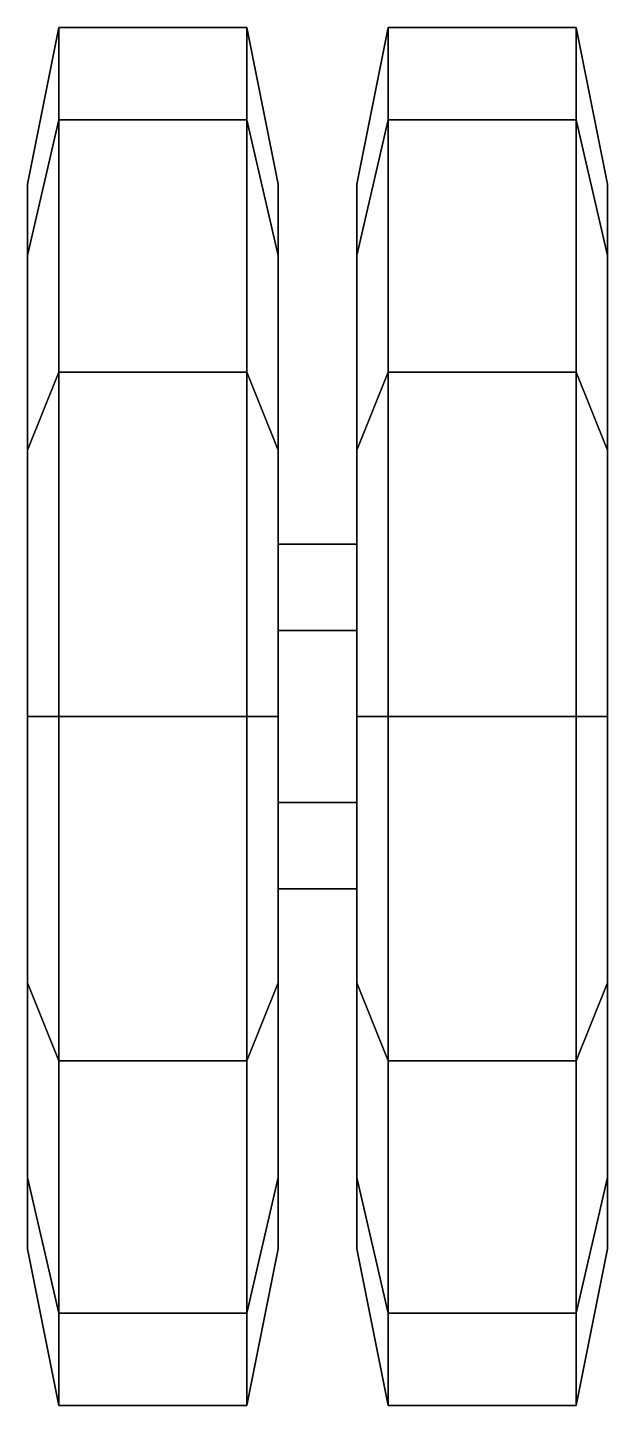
# Model space of a CAD drawing. Extents: x -1.45 to 1.45, y -0.44 to 0.44.
# Drawn here: x -1.45 to -1.08, y -0.44 to 0.44 of the extents above.
import ezdxf

# ---------------------------------------------------------------- set-up
doc = ezdxf.new("R2010")
doc.units = 0
doc.layers.add('WHEEL', color=2, linetype='CONTINUOUS')

msp = doc.modelspace()

# ---------------------------------------------------------------- linework, layer by layer
at = {"layer": 'WHEEL'}
for points in [[(-1.45, 0.29445, -0.17), (-1.45, 0.34), (-1.43, 0.44), (-1.43, 0.38105, -0.22)], [(-1.45, 0.34), (-1.45, 0.29445, 0.17), (-1.43, 0.38105, 0.22), (-1.43, 0.44)], [(-1.31, 0.38105, 0.22), (-1.31, 0.44), (-1.43, 0.44), (-1.43, 0.38105, 0.22)], [(-1.31, 0.44), (-1.31, 0.38105, -0.22), (-1.43, 0.38105, -0.22), (-1.43, 0.44)], [(-1.29, 0.34), (-1.29, 0.29445, -0.17), (-1.31, 0.38105, -0.22), (-1.31, 0.44)], [(-1.29, 0.29445, 0.17), (-1.29, 0.34), (-1.31, 0.44), (-1.31, 0.38105, 0.22)], [(-1.24, 0.29445, -0.17), (-1.24, 0.34), (-1.22, 0.44), (-1.22, 0.38105, -0.22)], [(-1.24, 0.34), (-1.24, 0.29445, 0.17), (-1.22, 0.38105, 0.22), (-1.22, 0.44)], [(-1.1, 0.44), (-1.1, 0.38105, -0.22), (-1.22, 0.38105, -0.22), (-1.22, 0.44)], [(-1.1, 0.38105, 0.22), (-1.1, 0.44), (-1.22, 0.44), (-1.22, 0.38105, 0.22)], [(-1.08, 0.34), (-1.08, 0.29445, -0.17), (-1.1, 0.38105, -0.22), (-1.1, 0.44)], [(-1.08, 0.29445, 0.17), (-1.08, 0.34), (-1.1, 0.44), (-1.1, 0.38105, 0.22)], [(-1.45, 0.17, -0.29445), (-1.45, 0.29445, -0.17), (-1.43, 0.38105, -0.22), (-1.43, 0.22, -0.38105)], [(-1.45, 0.29445, 0.17), (-1.45, 0.17, 0.29445), (-1.43, 0.22, 0.38105), (-1.43, 0.38105, 0.22)], [(-1.31, 0.22, 0.38105), (-1.31, 0.38105, 0.22), (-1.43, 0.38105, 0.22), (-1.43, 0.22, 0.38105)], [(-1.31, 0.38105, -0.22), (-1.31, 0.22, -0.38105), (-1.43, 0.22, -0.38105), (-1.43, 0.38105, -0.22)], [(-1.29, 0.17, 0.29445), (-1.29, 0.29445, 0.17), (-1.31, 0.38105, 0.22), (-1.31, 0.22, 0.38105)], [(-1.29, 0.29445, -0.17), (-1.29, 0.17, -0.29445), (-1.31, 0.22, -0.38105), (-1.31, 0.38105, -0.22)], [(-1.24, 0.29445, 0.17), (-1.24, 0.17, 0.29445), (-1.22, 0.22, 0.38105), (-1.22, 0.38105, 0.22)], [(-1.24, 0.17, -0.29445), (-1.24, 0.29445, -0.17), (-1.22, 0.38105, -0.22), (-1.22, 0.22, -0.38105)], [(-1.1, 0.22, 0.38105), (-1.1, 0.38105, 0.22), (-1.22, 0.38105, 0.22), (-1.22, 0.22, 0.38105)], [(-1.1, 0.38105, -0.22), (-1.1, 0.22, -0.38105), (-1.22, 0.22, -0.38105), (-1.22, 0.38105, -0.22)], [(-1.08, 0.17, 0.29445), (-1.08, 0.29445, 0.17), (-1.1, 0.38105, 0.22), (-1.1, 0.22, 0.38105)], [(-1.08, 0.29445, -0.17), (-1.08, 0.17, -0.29445), (-1.1, 0.22, -0.38105), (-1.1, 0.38105, -0.22)], [(-1.45, 0.34), (-1.45, -0.29445, 0.17), (-1.45, -0.17, 0.29445), (-1.45, 0.29445, 0.17)], [(-1.45, 0.29445, -0.17), (-1.45, -0.34), (-1.45, -0.29445, 0.17), (-1.45, 0.34)], [(-1.29, -0.17, -0.29445), (-1.29, 0.29445, -0.17), (-1.29, 0.34), (-1.29, -0.29445, -0.17)], [(-1.29, -0.29445, -0.17), (-1.29, 0.34), (-1.29, 0.29445, 0.17), (-1.29, -0.34)], [(-1.24, 0.29445, -0.17), (-1.24, -0.34), (-1.24, -0.29445, 0.17), (-1.24, 0.34)], [(-1.24, 0.34), (-1.24, -0.29445, 0.17), (-1.24, -0.17, 0.29445), (-1.24, 0.29445, 0.17)], [(-1.08, -0.17, -0.29445), (-1.08, 0.29445, -0.17), (-1.08, 0.34), (-1.08, -0.29445, -0.17)], [(-1.08, -0.29445, -0.17), (-1.08, 0.34), (-1.08, 0.29445, 0.17), (-1.08, -0.34)], [(-1.45, 0.29445, 0.17), (-1.45, -0.17, 0.29445), (-1.45, 0, 0.34), (-1.45, 0.17, 0.29445)], [(-1.45, 0.17, -0.29445), (-1.45, -0.29445, -0.17), (-1.45, -0.34), (-1.45, 0.29445, -0.17)], [(-1.29, 0, -0.34), (-1.29, 0.17, -0.29445), (-1.29, 0.29445, -0.17), (-1.29, -0.17, -0.29445)], [(-1.29, -0.34), (-1.29, 0.29445, 0.17), (-1.29, 0.17, 0.29445), (-1.29, -0.29445, 0.17)], [(-1.24, 0.17, -0.29445), (-1.24, -0.29445, -0.17), (-1.24, -0.34), (-1.24, 0.29445, -0.17)], [(-1.24, 0.29445, 0.17), (-1.24, -0.17, 0.29445), (-1.24, 0, 0.34), (-1.24, 0.17, 0.29445)], [(-1.08, 0, -0.34), (-1.08, 0.17, -0.29445), (-1.08, 0.29445, -0.17), (-1.08, -0.17, -0.29445)], [(-1.08, -0.34), (-1.08, 0.29445, 0.17), (-1.08, 0.17, 0.29445), (-1.08, -0.29445, 0.17)], [(-1.45, 0.17, 0.29445), (-1.45, 0, 0.34), (-1.43, 0, 0.44), (-1.43, 0.22, 0.38105)], [(-1.31, 0.22, -0.38105), (-1.31, 0, -0.44), (-1.43, 0, -0.44), (-1.43, 0.22, -0.38105)], [(-1.29, 0, 0.34), (-1.29, 0.17, 0.29445), (-1.31, 0.22, 0.38105), (-1.31, 0, 0.44)], [(-1.29, 0.17, -0.29445), (-1.29, 0, -0.34), (-1.31, 0, -0.44), (-1.31, 0.22, -0.38105)], [(-1.24, 0.17, 0.29445), (-1.24, 0, 0.34), (-1.22, 0, 0.44), (-1.22, 0.22, 0.38105)], [(-1.1, 0.22, -0.38105), (-1.1, 0, -0.44), (-1.22, 0, -0.44), (-1.22, 0.22, -0.38105)], [(-1.08, 0, 0.34), (-1.08, 0.17, 0.29445), (-1.1, 0.22, 0.38105), (-1.1, 0, 0.44)], [(-1.08, 0.17, -0.29445), (-1.08, 0, -0.34), (-1.1, 0, -0.44), (-1.1, 0.22, -0.38105)], [(-1.45, 0, -0.34), (-1.45, 0.17, -0.29445), (-1.43, 0.22, -0.38105), (-1.43, 0, -0.44)], [(-1.31, 0, 0.44), (-1.31, 0.22, 0.38105), (-1.43, 0.22, 0.38105), (-1.43, 0, 0.44)], [(-1.24, 0, -0.34), (-1.24, 0.17, -0.29445), (-1.22, 0.22, -0.38105), (-1.22, 0, -0.44)], [(-1.1, 0, 0.44), (-1.1, 0.22, 0.38105), (-1.22, 0.22, 0.38105), (-1.22, 0, 0.44)], [(-1.45, 0, -0.34), (-1.45, -0.17, -0.29445), (-1.45, -0.29445, -0.17), (-1.45, 0.17, -0.29445)], [(-1.29, -0.29445, 0.17), (-1.29, 0.17, 0.29445), (-1.29, 0, 0.34), (-1.29, -0.17, 0.29445)], [(-1.24, 0, -0.34), (-1.24, -0.17, -0.29445), (-1.24, -0.29445, -0.17), (-1.24, 0.17, -0.29445)], [(-1.08, -0.29445, 0.17), (-1.08, 0.17, 0.29445), (-1.08, 0, 0.34), (-1.08, -0.17, 0.29445)], [(-1.24, 0.055, 0.09526), (-1.24, 0.11), (-1.29, 0.11), (-1.29, 0.055, 0.09526)], [(-1.24, 0.11), (-1.24, 0.055, -0.09526), (-1.29, 0.055, -0.09526), (-1.29, 0.11)], [(-1.24, -0.055, 0.09526), (-1.24, 0.055, 0.09526), (-1.29, 0.055, 0.09526), (-1.29, -0.055, 0.09526)], [(-1.24, 0.055, -0.09526), (-1.24, -0.055, -0.09526), (-1.29, -0.055, -0.09526), (-1.29, 0.055, -0.09526)], [(-1.45, -0.17, -0.29445), (-1.45, 0, -0.34), (-1.43, 0, -0.44), (-1.43, -0.22, -0.38105)], [(-1.45, 0, 0.34), (-1.45, -0.17, 0.29445), (-1.43, -0.22, 0.38105), (-1.43, 0, 0.44)], [(-1.31, -0.22, 0.38105), (-1.31, 0, 0.44), (-1.43, 0, 0.44), (-1.43, -0.22, 0.38105)], [(-1.31, 0, -0.44), (-1.31, -0.22, -0.38105), (-1.43, -0.22, -0.38105), (-1.43, 0, -0.44)], [(-1.29, -0.17, 0.29445), (-1.29, 0, 0.34), (-1.31, 0, 0.44), (-1.31, -0.22, 0.38105)], [(-1.29, 0, -0.34), (-1.29, -0.17, -0.29445), (-1.31, -0.22, -0.38105), (-1.31, 0, -0.44)], [(-1.24, 0, 0.34), (-1.24, -0.17, 0.29445), (-1.22, -0.22, 0.38105), (-1.22, 0, 0.44)], [(-1.24, -0.17, -0.29445), (-1.24, 0, -0.34), (-1.22, 0, -0.44), (-1.22, -0.22, -0.38105)], [(-1.1, 0, -0.44), (-1.1, -0.22, -0.38105), (-1.22, -0.22, -0.38105), (-1.22, 0, -0.44)], [(-1.1, -0.22, 0.38105), (-1.1, 0, 0.44), (-1.22, 0, 0.44), (-1.22, -0.22, 0.38105)], [(-1.08, -0.17, 0.29445), (-1.08, 0, 0.34), (-1.1, 0, 0.44), (-1.1, -0.22, 0.38105)], [(-1.08, 0, -0.34), (-1.08, -0.17, -0.29445), (-1.1, -0.22, -0.38105), (-1.1, 0, -0.44)], [(-1.24, -0.11), (-1.24, -0.055, 0.09526), (-1.29, -0.055, 0.09526), (-1.29, -0.11)], [(-1.24, -0.055, -0.09526), (-1.24, -0.11), (-1.29, -0.11), (-1.29, -0.055, -0.09526)], [(-1.45, -0.29445, -0.17), (-1.45, -0.17, -0.29445), (-1.43, -0.22, -0.38105), (-1.43, -0.38105, -0.22)], [(-1.45, -0.17, 0.29445), (-1.45, -0.29445, 0.17), (-1.43, -0.38105, 0.22), (-1.43, -0.22, 0.38105)], [(-1.29, -0.29445, 0.17), (-1.29, -0.17, 0.29445), (-1.31, -0.22, 0.38105), (-1.31, -0.38105, 0.22)], [(-1.29, -0.17, -0.29445), (-1.29, -0.29445, -0.17), (-1.31, -0.38105, -0.22), (-1.31, -0.22, -0.38105)], [(-1.24, -0.17, 0.29445), (-1.24, -0.29445, 0.17), (-1.22, -0.38105, 0.22), (-1.22, -0.22, 0.38105)], [(-1.24, -0.29445, -0.17), (-1.24, -0.17, -0.29445), (-1.22, -0.22, -0.38105), (-1.22, -0.38105, -0.22)], [(-1.08, -0.29445, 0.17), (-1.08, -0.17, 0.29445), (-1.1, -0.22, 0.38105), (-1.1, -0.38105, 0.22)], [(-1.08, -0.17, -0.29445), (-1.08, -0.29445, -0.17), (-1.1, -0.38105, -0.22), (-1.1, -0.22, -0.38105)], [(-1.31, -0.38105, 0.22), (-1.31, -0.22, 0.38105), (-1.43, -0.22, 0.38105), (-1.43, -0.38105, 0.22)], [(-1.31, -0.22, -0.38105), (-1.31, -0.38105, -0.22), (-1.43, -0.38105, -0.22), (-1.43, -0.22, -0.38105)], [(-1.1, -0.38105, 0.22), (-1.1, -0.22, 0.38105), (-1.22, -0.22, 0.38105), (-1.22, -0.38105, 0.22)], [(-1.1, -0.22, -0.38105), (-1.1, -0.38105, -0.22), (-1.22, -0.38105, -0.22), (-1.22, -0.22, -0.38105)], [(-1.45, -0.34), (-1.45, -0.29445, -0.17), (-1.43, -0.38105, -0.22), (-1.43, -0.44)], [(-1.45, -0.29445, 0.17), (-1.45, -0.34), (-1.43, -0.44), (-1.43, -0.38105, 0.22)], [(-1.29, -0.29445, -0.17), (-1.29, -0.34), (-1.31, -0.44), (-1.31, -0.38105, -0.22)], [(-1.29, -0.34), (-1.29, -0.29445, 0.17), (-1.31, -0.38105, 0.22), (-1.31, -0.44)], [(-1.24, -0.34), (-1.24, -0.29445, -0.17), (-1.22, -0.38105, -0.22), (-1.22, -0.44)], [(-1.24, -0.29445, 0.17), (-1.24, -0.34), (-1.22, -0.44), (-1.22, -0.38105, 0.22)], [(-1.08, -0.29445, -0.17), (-1.08, -0.34), (-1.1, -0.44), (-1.1, -0.38105, -0.22)], [(-1.08, -0.34), (-1.08, -0.29445, 0.17), (-1.1, -0.38105, 0.22), (-1.1, -0.44)], [(-1.31, -0.44), (-1.31, -0.38105, 0.22), (-1.43, -0.38105, 0.22), (-1.43, -0.44)], [(-1.31, -0.38105, -0.22), (-1.31, -0.44), (-1.43, -0.44), (-1.43, -0.38105, -0.22)], [(-1.1, -0.38105, -0.22), (-1.1, -0.44), (-1.22, -0.44), (-1.22, -0.38105, -0.22)], [(-1.1, -0.44), (-1.1, -0.38105, 0.22), (-1.22, -0.38105, 0.22), (-1.22, -0.44)]]:
    msp.add_3dface(points, dxfattribs=at)

doc.saveas('drawing.dxf')
